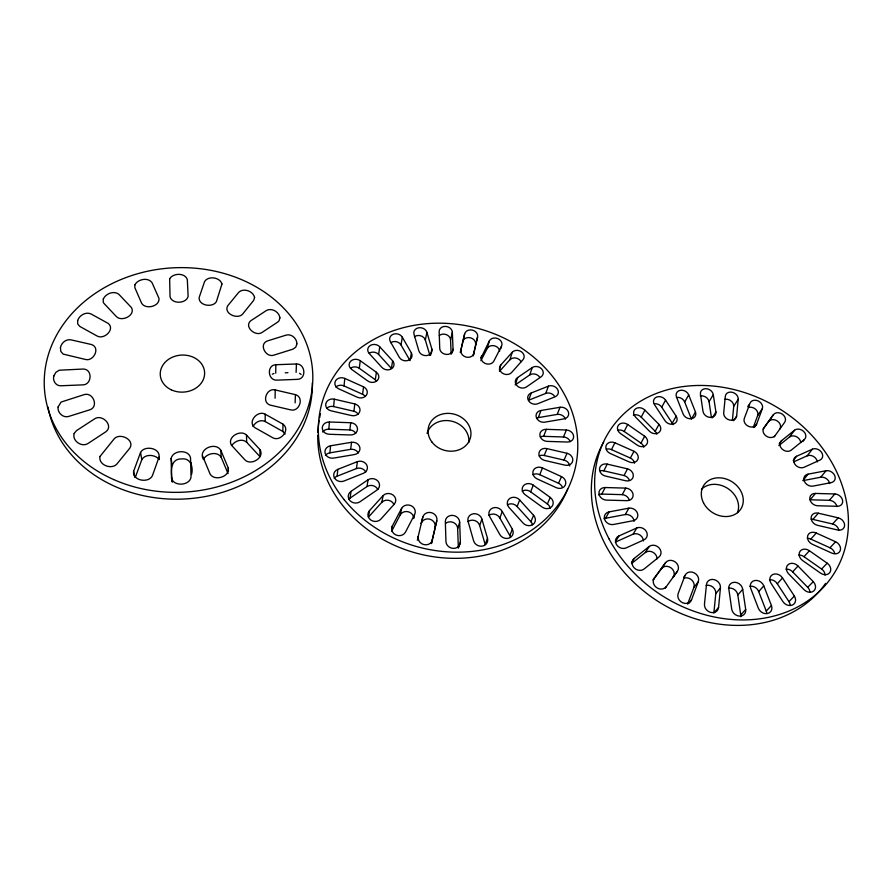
<?xml version="1.0" encoding="UTF-8"?>
<svg xmlns="http://www.w3.org/2000/svg" width="893" height="893" viewBox="0 0 893 893"><rect width="100%" height="100%" fill="white"/><g stroke="black" fill="none" stroke-linecap="round" stroke-linejoin="round"><path stroke-width="1.34" d="M285.124 434.031L282.824 431.453L265.188 421.541L265.199 414.218C257.831 409.898 247.249 421.73 254.661 427.546L272.878 437.804C280.402 441.99 290.727 429.79 283.025 424.208L265.199 414.218M275.089 398.211L275.223 389.951C266.65 387.618 261.225 402.263 270.144 405.087L290.861 409.92C299.512 412.008 304.446 397.206 295.449 394.661L275.223 389.951M275.714 373.174L275.859 364.724L296.454 363.976C305.294 363.607 306.801 378.799 297.648 379.346L276.562 380.161C267.632 380.306 266.627 364.98 275.859 364.724M282.824 431.453L283.025 424.208M296.096 372.403L296.454 363.976M295.103 402.866L295.449 394.661M322.674 432.033A6.999 6.095 5.1 0 1 328.791 429.209L329.45 421.998L350.715 422.724A7.044 6.117 6.9 0 1 357.513 429.243A7.044 6.117 6.9 0 1 350.246 434.958L329.227 434.277A7.077 6.139 5.2 0 1 322.261 427.881A7.077 6.139 5.2 0 1 329.45 421.998M736.636 416.093L738.187 399.294A6.72 5.38 28.2 0 0 732.305 392.284A6.72 5.38 28.2 0 0 725.328 396.246L723.71 412.756A6.776 5.458 28.8 0 0 729.458 419.989A6.776 5.458 28.8 0 0 736.636 416.093L733.644 420.715M326.994 408.056A6.932 5.972 5.6 0 1 333.625 406.561L334.317 399.182L354.822 403.949A6.988 6.017 7.2 0 1 359.801 411.472A6.988 6.017 7.2 0 1 351.295 415.502L331.013 410.802A6.999 6.017 5.7 0 1 325.878 403.39A6.999 6.017 5.7 0 1 334.317 399.182M732.394 420.447L733.722 406.315L738.187 399.294M325.454 455.43A7.066 6.218 5.1 0 1 329.908 452.84L330.577 445.786L351.541 442.281A7.099 6.218 7 0 1 359.846 447.449A7.099 6.218 7 0 1 354.253 454.593L333.547 458.109A7.144 6.262 5.2 0 1 325.074 453.108A7.144 6.262 5.2 0 1 330.577 445.786M718.564 607.486L720.439 587.929A7.401 6.296 36.9 0 0 714.311 579.657A7.401 6.296 36.9 0 0 706.497 584.29L704.465 604.137A7.479 6.396 38.2 0 0 710.828 612.442A7.479 6.396 38.2 0 0 718.564 607.486L713.875 613.045L715.773 593.644L720.439 587.929M365.192 396.425A6.854 5.883 7.7 0 0 362.58 394.293L344.017 385.921L344.81 378.431L363.563 386.859A6.921 5.916 7.8 0 1 366.532 394.963A6.921 5.916 7.8 0 1 357.211 397.173L338.681 388.812A6.921 5.894 6.5 0 1 335.556 380.809A6.921 5.894 6.5 0 1 344.81 378.431M334.272 478.257A7.122 6.329 5.6 0 1 337.096 476.215L337.855 469.338L357.401 461.636A7.155 6.318 7.6 0 1 366.811 465.119A7.155 6.318 7.6 0 1 363.205 473.368L343.928 481.048A7.2 6.374 5.8 0 1 334.362 477.755A7.2 6.374 5.8 0 1 337.855 469.338M355.749 433.295A6.977 6.084 6.8 0 0 349.844 429.913L350.715 422.724M358.126 414.162A6.921 5.972 7.1 0 0 353.918 411.271L354.822 403.949M376.5 380.954A6.798 5.782 8.5 0 0 375.306 379.782L359.31 368.307L360.247 360.716A6.854 5.782 7.5 0 0 350.636 361.23A6.854 5.782 7.5 0 0 351.663 369.412L367.615 380.864A6.865 5.827 8.6 0 0 377.259 380.552A6.865 5.827 8.6 0 0 376.399 372.281L360.247 360.716M358.294 452.907A7.032 6.184 6.9 0 0 350.659 449.346L351.541 442.281M362.58 394.293L363.563 386.859M348.817 499.243A7.166 6.43 6.9 0 1 350.123 498.071L351.027 491.373L368.072 479.753A7.189 6.396 8.7 0 1 378.107 481.316A7.189 6.396 8.7 0 1 376.712 490.246L359.957 501.788A7.244 6.474 7 0 1 349.788 500.46A7.244 6.474 7 0 1 351.027 491.373M337.096 476.215L356.452 468.557L357.401 461.636M392.63 360.839L391.391 368.407L378.632 354.465L379.748 346.797A6.787 5.682 8.7 0 0 370.249 345.479A6.787 5.682 8.7 0 0 369.189 353.449L381.869 367.347A6.809 5.749 9.6 0 0 391.391 368.876A6.809 5.749 9.6 0 0 392.63 360.839L379.748 346.797M375.306 379.782L376.399 372.281M350.123 498.071L367.012 486.529L368.072 479.753M369.512 510.617L368.418 517.17L381.858 502.257L383.075 495.604A7.211 6.463 10.3 0 1 393.188 495.135A7.211 6.463 10.3 0 1 394.137 504.288L380.853 519.146A7.278 6.552 9 0 1 370.64 519.905A7.278 6.552 9 0 1 369.512 510.617L383.075 495.604M133.615 471.337C132.209 480.702 148.562 483.559 152.368 475.757L159.021 457.16C160.584 447.94 144.532 444.993 140.547 452.472L133.615 471.337L134.731 477.186M411.416 353.014L410.01 360.605L401.002 344.921L402.319 337.219A6.731 5.604 10.1 0 0 393.355 334.194A6.731 5.604 10.1 0 0 390.308 341.572L399.227 357.178A6.764 5.682 10.7 0 0 408.179 360.426A6.764 5.682 10.7 0 0 411.416 353.014L402.319 337.219M429.89 355.414L425.347 340.032L426.899 332.319A6.686 5.548 11.5 0 0 418.85 327.764A6.686 5.548 11.5 0 0 413.995 334.216L418.817 350.759A6.731 5.626 11.9 0 0 426.809 355.559A6.731 5.626 11.9 0 0 431.877 349.096L426.899 332.319M391.569 529.806L392.362 525.955L401.649 508.307A7.233 6.497 12.4 0 1 411.293 505.784A7.233 6.497 12.4 0 1 414.531 514.658L413.604 518.543M430.538 355.425L431.877 349.096M391.647 531.201L400.231 514.848L401.649 508.307M172.416 482.164C171.21 473.725 169.09 458.444 181.826 458.913C190.7 457.808 193.513 467.296 191.537 474.496M473.178 355.459L477.576 336.974A6.642 5.492 14.4 0 0 472.33 330.097A6.642 5.492 14.4 0 0 464.65 333.904L460.341 352.233M473.312 355.849L477.576 336.974M171.155 458.455C172.796 449.972 188.825 449.146 190.533 457.908L191.046 477.074C189.729 485.825 173.409 486.819 171.512 477.989L171.155 458.455L172.103 465.532M431.386 543.402L436.789 520.764A7.233 6.508 14.8 0 0 431.431 512.66A7.233 6.508 14.8 0 0 422.802 517.114L421.161 523.577A7.155 6.463 14.8 0 1 429.712 519.146A7.155 6.463 14.8 0 1 435.014 527.194M431.475 543.591L436.789 520.764M460.386 352.512L464.65 333.904M451.144 354.208L450.574 339.943L452.36 332.252A6.664 5.514 12.9 0 0 445.562 326.403A6.664 5.514 12.9 0 0 439.155 331.649L439.736 348.348A6.709 5.592 13.2 0 0 446.411 354.432A6.709 5.592 13.2 0 0 453.041 349.208L452.36 332.252M417.611 538.937L422.802 517.114M452.148 353.003L453.041 349.208M417.366 540.243L418.326 536.459A7.289 6.619 14.9 0 0 423.929 544.607A7.289 6.619 14.9 0 0 432.525 539.83M481.003 358.093L489.364 340.869A6.653 5.503 15.9 0 1 497.981 338.67A6.653 5.503 15.9 0 1 501.475 346.261L500.727 348.772M480.892 360.672L487.243 348.471L489.364 340.869M499.354 369.869L500.861 364.913L512.247 352.244A6.675 5.537 17.4 0 1 521.412 351.764A6.675 5.537 17.4 0 1 522.974 359.723L511.455 372.682A6.72 5.615 17 0 1 502.145 373.006A6.72 5.615 17 0 1 500.861 364.913M499.466 371.388L509.892 359.756L512.247 352.244M460.386 541.928L458.355 548.168L457.662 528.678L459.672 522.282A7.222 6.485 17.2 0 0 452.494 515.361A7.222 6.485 17.2 0 0 445.339 521.512L445.942 541.515A7.289 6.597 18 0 0 453.365 548.402A7.289 6.597 18 0 0 460.386 541.928L459.672 522.282M517.639 377.549L515.216 384.905L529.694 374.948L532.25 367.536A6.709 5.592 18.8 0 1 541.56 368.842A6.709 5.592 18.8 0 1 541.113 376.813L526.278 387.071A6.753 5.659 18.2 0 1 516.88 385.586A6.753 5.659 18.2 0 1 517.639 377.549L532.25 367.536M487.489 538.3L485.189 544.563L479.675 525.53L481.896 519.123A7.2 6.441 19.2 0 0 473.312 513.776A7.2 6.441 19.2 0 0 468.032 521.278L473.625 540.845A7.267 6.541 20.6 0 0 482.421 546.103A7.267 6.541 20.6 0 0 487.489 538.3L481.896 519.123M531.246 392.965A6.798 5.726 19.4 0 0 528.455 400.566A6.798 5.726 19.4 0 0 537.497 403.837L555.033 396.827A6.764 5.659 20.2 0 0 557.5 389.214A6.764 5.659 20.2 0 0 548.447 386.144L531.246 392.965L528.678 400.209L545.735 393.422A6.697 5.626 20.2 0 1 554.687 396.447M135.412 477.108L141.808 459.627C145.347 453.666 154.913 454.515 159.144 459.292M756.65 424.086L762.343 408.626A6.753 5.38 29.3 0 0 758.079 400.879A6.753 5.38 29.3 0 0 750.02 403.201L744.338 418.348A6.798 5.458 29.7 0 0 748.401 426.285A6.798 5.458 29.7 0 0 756.65 424.086L754.317 427.513M753.402 427.1L757.655 415.58L762.343 408.626M688.626 603.512L691.562 599.75L698.237 581.834A7.367 6.307 35.8 0 0 694.062 572.77A7.367 6.307 35.8 0 0 685.054 575.427L683.625 577.369M545.735 393.422L548.447 386.144M687.632 604.126L693.794 587.616L698.237 581.834M510.461 537.173A7.155 6.407 22.6 0 0 509.803 535.543L499.834 517.985L502.257 511.533A7.177 6.374 20.8 0 0 492.757 508.005A7.177 6.374 20.8 0 0 489.61 516.444L499.812 534.539A7.222 6.452 22.5 0 0 509.468 537.921A7.222 6.452 22.5 0 0 512.348 529.236L502.257 511.533M536.715 418.047A6.776 5.76 20.5 0 1 538.323 417.611L541.002 410.49L560.056 407.275A6.82 5.749 21.4 0 1 568.406 412.019A6.82 5.749 21.4 0 1 563.974 418.895L544.529 422.21A6.843 5.793 20.4 0 1 536.269 417.277A6.843 5.793 20.4 0 1 541.002 410.49M685.054 575.427L678.167 593.566A7.434 6.407 36.8 0 0 682.553 602.73A7.434 6.407 36.8 0 0 691.562 599.75M540.298 436.934A6.831 5.849 21.3 0 1 543.614 436.331L546.371 429.332L566.385 430.002A6.898 5.86 22.5 0 1 573.63 436.264A6.898 5.86 22.5 0 1 567.401 442.035L546.94 441.376A6.898 5.883 21.2 0 1 539.874 434.958A6.898 5.883 21.2 0 1 546.371 429.332M532.507 524.816A7.099 6.307 23.7 0 0 530.877 521.724L517.103 506.51L519.681 499.991A7.133 6.296 21.8 0 0 509.791 498.428A7.133 6.296 21.8 0 0 508.91 507.358L523.086 523.052A7.177 6.351 23.6 0 0 533.043 524.414A7.177 6.351 23.6 0 0 533.612 515.328L519.681 499.991M538.323 417.611L557.199 414.408L560.056 407.275M509.803 535.543L512.348 529.236M539.138 455.977A6.898 5.95 22 0 1 544.194 455.486L546.985 448.632L567.022 453.287A6.965 5.972 23.3 0 1 572.748 460.81A6.965 5.972 23.3 0 1 564.979 465.153L544.507 460.386A6.965 5.983 21.9 0 1 539.015 452.773A6.965 5.983 21.9 0 1 546.985 448.632M522.226 491.172A7.01 6.151 22.3 0 1 530.609 491.797L533.3 485.189L550.244 497.446A7.111 6.229 24 0 1 551.952 506.454A7.111 6.229 24 0 1 542.218 507.112L524.939 494.555A7.088 6.195 22.2 0 1 523.555 485.613A7.088 6.195 22.2 0 1 533.3 485.189M532.954 474.741A6.954 6.05 22.3 0 1 539.74 474.685L542.497 467.954L561.496 476.628A7.044 6.106 23.9 0 1 565.314 485.1A7.044 6.106 23.9 0 1 556.328 487.69L536.927 478.804A7.021 6.095 22.2 0 1 533.4 470.31A7.021 6.095 22.2 0 1 542.497 467.954M543.614 436.331L563.45 436.978L566.385 430.002M530.877 521.724L533.612 515.328M569.745 465.967A6.898 5.938 23.4 0 0 564.041 460.096L567.022 453.287M550.2 508.273A7.044 6.184 24.1 0 0 547.376 503.953L550.244 497.446M562.266 486.942A6.977 6.061 24 0 0 558.538 483.28L561.496 476.628M606.38 449.19A6.854 5.804 25.5 0 1 611.471 449.625L614.886 442.772L633.985 451.278A6.943 5.849 26.7 0 1 637.803 459.56A6.943 5.849 26.7 0 1 629.063 461.882L610.198 453.465A6.921 5.838 25.4 0 1 606.235 445.283A6.921 5.838 25.4 0 1 614.886 442.772M600.375 470.834A6.921 5.916 26.2 0 1 603.835 470.834L607.207 464.126L627.556 468.858A6.999 5.938 27.3 0 1 633.249 476.527A6.999 5.938 27.3 0 1 625.513 480.724L605.387 476.047A6.988 5.961 26 0 1 599.549 468.501A6.988 5.961 26 0 1 607.207 464.126M617.621 430.348A6.787 5.693 25.3 0 1 624.196 431.464L627.69 424.499L644.657 436.231A6.887 5.749 26.4 0 1 646.454 444.703A6.887 5.749 26.4 0 1 637.178 445.105L620.434 433.485A6.854 5.726 25.2 0 1 618.481 425.101A6.854 5.726 25.2 0 1 627.69 424.499M501.475 346.261L493.751 361.274A6.709 5.592 15.7 0 1 484.955 363.362A6.709 5.592 15.7 0 1 481.695 355.593M656.801 434.177A6.776 5.626 26.6 0 0 655.183 431.319L641.241 417.131L644.88 410.099L658.978 424.387A6.843 5.659 26.5 0 1 658.721 432.625A6.843 5.659 26.5 0 1 649.345 431.14L635.47 416.986A6.798 5.626 25.3 0 1 635.559 408.815A6.798 5.626 25.3 0 1 644.88 410.099M598.5 494.8A6.999 6.039 27.3 0 1 601.804 494.075L605.186 487.533L625.803 488.114A7.066 6.039 28.2 0 1 633.126 494.755A7.066 6.039 28.2 0 1 626.797 500.66L606.414 500.113A7.077 6.072 27.1 0 1 598.946 493.606A7.077 6.072 27.1 0 1 605.186 487.533M414.531 514.658L405.5 532.083A7.289 6.608 11.7 0 1 395.822 534.918A7.289 6.608 11.7 0 1 392.362 525.955M634.532 463.233A6.876 5.804 26.8 0 0 630.38 458.053L633.985 451.278M643.764 447.214A6.82 5.715 26.5 0 0 640.984 443.107L644.657 436.231M603.835 470.834L623.984 475.511L627.556 468.858M672.942 424.666A6.742 5.559 26.9 0 0 672.262 423.193L661.735 407.197L665.553 400.109A6.753 5.537 25.7 0 0 656.534 397.072A6.753 5.537 25.7 0 0 654.469 404.652L664.905 420.581A6.809 5.592 26.8 0 0 673.936 423.851A6.809 5.592 26.8 0 0 676.191 416.227L665.553 400.109M604.014 518.8A7.077 6.139 28.9 0 1 605.633 518.264L609.093 511.901L628.906 508.15A7.133 6.128 29.5 0 1 637.535 513.386A7.133 6.128 29.5 0 1 632.97 520.742L613.402 524.504A7.155 6.184 28.7 0 1 604.639 519.436A7.155 6.184 28.7 0 1 609.093 511.901M655.183 431.319L658.978 424.387M601.804 494.075L622.22 494.644L625.803 488.114M672.262 423.193L676.191 416.227M695.48 412.053L691.383 419.04L684.697 402.006L688.704 394.907A6.731 5.458 26.4 0 0 680.399 390.297A6.731 5.458 26.4 0 0 676.47 396.95L683.078 413.872A6.787 5.525 27.3 0 0 691.349 418.717A6.787 5.525 27.3 0 0 695.48 412.053L688.704 394.907M605.633 518.264L625.267 514.535L628.906 508.15M618.882 535.979L615.288 542.163L633.092 534.17L636.843 527.942A7.2 6.206 31 0 1 646.331 531.435A7.2 6.206 31 0 1 643.82 539.919L626.127 547.922A7.233 6.284 30.7 0 1 616.505 544.618A7.233 6.284 30.7 0 1 618.882 535.979L636.843 527.942M203.303 459.594C206.272 453.365 217.312 450.831 221.196 457.328L228.072 473.658M711.453 417.656L709.053 401.727L713.273 394.639A6.72 5.414 27.3 0 0 706.028 388.689A6.72 5.414 27.3 0 0 700.447 394.126L702.981 411.226A6.776 5.492 28 0 0 710.147 417.422A6.776 5.492 28 0 0 715.929 412.019L713.273 394.639M712.368 417.824L715.929 412.019M631.675 562.445L634.186 558.449L649.278 546.416A7.267 6.262 32.7 0 1 659.146 547.956A7.267 6.262 32.7 0 1 658.855 557.109L644.043 569.053A7.311 6.351 32.8 0 1 634.075 567.769A7.311 6.351 32.8 0 1 634.186 558.449M253.043 426.452C255.141 422.222 260.689 419.163 265.188 421.541M631.485 563.595L645.371 552.499L649.278 546.416M747.742 406.695L749.26 404.362M652.973 579.97L665.631 562.557A7.323 6.296 34.4 0 1 675.331 561.998A7.323 6.296 34.4 0 1 677.318 571.353L673.11 577.235A7.244 6.251 34.6 0 0 671.156 567.937A7.244 6.251 34.6 0 0 661.546 568.506L653.509 579.479M661.546 568.506L665.631 562.557M763.135 429.165L773.438 414.676A6.787 5.391 30.5 0 1 782.235 414.118A6.787 5.391 30.5 0 1 784.69 422.266L774.198 436.867M665.263 588.096L677.318 571.353M773.438 414.676L763.939 427.747A6.831 5.47 30.7 0 0 766.138 436.03A6.831 5.47 30.7 0 0 775.079 435.639M779.165 443.944L781.632 440.573L794.558 430.214A6.843 5.425 31.7 0 1 803.711 431.475A6.843 5.425 31.7 0 1 804.213 439.646L802.751 441.566M778.841 445.596L789.535 437.001L794.558 430.214M793.185 460.688L796.578 456.278L812.396 449.168A6.921 5.481 32.9 0 1 821.493 452.238A6.921 5.481 32.9 0 1 819.997 460.051L803.901 467.363A6.943 5.548 32.8 0 1 794.781 464.081A6.943 5.548 32.8 0 1 796.578 456.278M793.899 461.804L807.172 455.81L812.396 449.168M808.065 474.161L802.818 480.646L820.678 477.23L826.081 470.734A6.999 5.559 34.1 0 1 834.698 475.534A6.999 5.559 34.1 0 1 831.227 482.611L812.842 486.149A7.01 5.604 33.9 0 1 804.292 481.16A7.01 5.604 33.9 0 1 808.065 474.161L826.081 470.734M231.8 445.44C234.837 440.896 242.249 438.128 246.669 442.258L259.986 456.669L259.952 449.581L246.501 435.07C240.53 429.098 226.755 437.179 231.399 445.138L245.084 460.04C251.212 465.945 265.009 457.473 259.952 449.581M815.454 493.438A7.088 5.682 34.9 0 0 809.851 499.243A7.088 5.682 34.9 0 0 817.43 505.762L837.254 506.298A7.088 5.648 35.3 0 0 842.59 500.326A7.088 5.648 35.3 0 0 834.866 493.974L815.454 493.438L810.107 499.79L829.34 500.303A7.021 5.615 35.5 0 1 836.975 506.599M740.766 616.706A7.412 6.296 39.3 0 0 740.744 614.964L737.819 594.995L742.697 589.302A7.412 6.262 37.7 0 0 734.95 582.281A7.412 6.262 37.7 0 0 728.777 588.632L731.713 609.115A7.49 6.351 39 0 0 739.683 616.114A7.49 6.351 39 0 0 745.7 609.428L742.697 589.302M829.34 500.303L834.866 493.974M811.168 519.168A7.088 5.726 36 0 1 812.898 519.413L818.323 513.196L838.214 517.817A7.177 5.749 36.4 0 1 844.622 525.486A7.177 5.749 36.4 0 1 837.645 529.995L817.307 525.274A7.155 5.771 35.8 0 1 811.123 517.505A7.155 5.771 35.8 0 1 818.323 513.196M766.685 612.821A7.412 6.229 39.7 0 0 766.25 611.069L758.704 591.612L763.783 585.908A7.412 6.206 38.1 0 0 754.864 580.495A7.412 6.206 38.1 0 0 750.656 588.219L758.347 608.222A7.49 6.273 39.4 0 0 767.455 613.536A7.49 6.273 39.4 0 0 771.44 605.521L763.783 585.908M740.744 614.964L745.7 609.428M807.35 538.312A7.155 5.827 36.9 0 1 810.811 539.104L816.269 533.032L835.614 541.772A7.267 5.86 37.5 0 1 840.302 550.434A7.267 5.86 37.5 0 1 831.93 553.147L812.161 544.194A7.233 5.86 36.7 0 1 807.763 535.51A7.233 5.86 36.7 0 1 816.269 533.032M769.442 579.769A7.311 6.084 38.3 0 1 777.301 583.743L782.536 577.983L794.357 596.044A7.457 6.184 39.4 0 1 792.604 604.963A7.457 6.184 39.4 0 1 782.893 601.569L770.916 583.107A7.39 6.128 38.1 0 1 772.958 574.433A7.39 6.128 38.1 0 1 782.536 577.983M812.898 519.413L832.6 523.979L838.214 517.817M798.867 555.078A7.222 5.916 37.6 0 1 803.979 556.696L809.404 550.758L827.208 563.193A7.345 5.972 38.3 0 1 829.91 572.413A7.345 5.972 38.3 0 1 820.6 573.161L802.439 560.424A7.289 5.95 37.4 0 1 800.061 551.271A7.289 5.95 37.4 0 1 809.404 550.758M786.041 569.176A7.278 6.005 38.1 0 1 792.649 571.866L797.996 566.028L813.255 581.644A7.412 6.084 39 0 1 813.78 590.954A7.412 6.084 39 0 1 804.001 589.637L788.474 573.652A7.345 6.05 37.9 0 1 788.273 564.499A7.345 6.05 37.9 0 1 797.996 566.028M766.25 611.069L771.44 605.521M810.811 539.104L829.965 547.766L835.614 541.772M790.171 605.063A7.39 6.139 39.6 0 0 788.965 601.659L794.357 596.044M825.087 575.125A7.267 5.927 38.5 0 0 821.582 569.031L827.208 563.193M809.973 592.215A7.334 6.039 39.2 0 0 807.718 587.348L813.255 581.644M804.213 439.646L791.086 450.273A6.887 5.503 31.8 0 1 781.844 448.822A6.887 5.503 31.8 0 1 781.632 440.573M272.32 374.212L273.95 373.441M329.908 452.84L350.659 449.346M285.224 372.805L287.948 372.705M328.791 429.209L349.844 429.913M333.625 406.561L353.918 411.271M544.194 455.486L564.041 460.096M611.471 449.625L630.38 458.053M539.74 474.685L558.538 483.28M624.196 431.464L640.984 443.107M803.979 556.696L821.582 569.031M530.609 491.797L547.376 503.953M299.59 373.296L301.108 374.457M792.649 571.866L807.718 587.348M777.301 583.743L788.965 601.659M202.566 455.876L210.089 474.027C214.454 481.528 230.014 476.884 228.24 467.943L220.761 450.217C215.805 441.868 199.005 448.308 202.778 458.243M140.547 452.472L141.808 459.627M159.021 457.16L159.378 459.527M171.512 477.989L171.992 481.461M191.035 462.63L191.281 464.985M220.761 450.217L221.196 457.328M228.24 467.943L228.418 471.437M246.501 435.07L246.669 442.258M825.59 583.397A131.639 109.616 32.5 0 1 658.197 601.491A131.639 109.616 32.5 0 1 603.657 442.158M666.256 586.69A7.378 6.396 35 0 1 656.489 587.527A7.378 6.396 35 0 1 654.301 578.028M748.58 407.442A6.686 5.347 29.4 0 1 755.634 409.284A6.686 5.347 29.4 0 1 757.655 415.58M724.669 399.338A6.664 5.347 28.4 0 1 733.722 406.315M700.268 395.945A6.653 5.38 27.4 0 1 709.053 401.727M676.481 397.43A6.664 5.425 26.5 0 1 684.697 402.006M654.357 403.781A6.686 5.503 25.9 0 1 661.735 407.197M633.383 415.145A6.731 5.592 25.4 0 1 641.241 417.131M623.984 475.511A6.932 5.905 27.4 0 1 629.23 479.932M622.22 494.644A6.999 5.994 28.4 0 1 629.107 499.589M625.267 514.535A7.066 6.084 29.7 0 1 634.097 521.356M633.092 534.17A7.133 6.162 31.2 0 1 643.406 540.924M645.371 552.499A7.189 6.218 32.9 0 1 652.95 552.276A7.189 6.218 32.9 0 1 657.014 558.862M684.373 578.084A7.289 6.262 36 0 1 691.997 580.283A7.289 6.262 36 0 1 693.794 587.616M706.162 585.406A7.323 6.251 37.2 0 1 715.773 593.644M728.409 588.174A7.334 6.218 37.9 0 1 737.819 594.995M749.897 586.243A7.334 6.162 38.3 0 1 758.704 591.612M829.965 547.766A7.189 5.816 37.7 0 1 834.642 553.124M832.6 523.979A7.111 5.704 36.6 0 1 838.784 529.951M820.678 477.23A6.932 5.525 34.3 0 1 829.664 483.537M807.172 455.81A6.854 5.447 33 0 1 817.352 461.871M789.535 437.001A6.776 5.391 31.8 0 1 796.444 436.722A6.776 5.391 31.8 0 1 800.72 442.56M768.65 421.585A6.72 5.358 30.6 0 1 777.356 421.016A6.72 5.358 30.6 0 1 779.768 429.109M701.44 489.342A21.778 18.117 32.4 0 1 727.672 488.393A21.778 18.117 32.4 0 1 737.495 512.638M567.658 489.063A129.485 112.551 14.6 0 1 424.03 555.022A129.485 112.551 14.6 0 1 317.774 435.226M317.863 432.502A129.485 112.551 14.6 0 1 319.147 420.335M319.638 417.678A129.485 112.551 14.6 0 1 320.498 413.738M473.982 353.338A6.697 5.581 14.4 0 1 466.09 357.077A6.697 5.581 14.4 0 1 461.011 349.989M487.243 348.471A6.586 5.47 15.9 0 1 494.142 345.747A6.586 5.47 15.9 0 1 499.689 351.016M462.753 341.572A6.586 5.47 14.4 0 1 470.365 337.777A6.586 5.47 14.4 0 1 475.567 344.609M439.289 335.534A6.597 5.481 12.9 0 1 446.366 334.663A6.597 5.481 12.9 0 1 450.574 339.943M414.408 336.717A6.619 5.514 11.4 0 1 425.347 340.032M390.688 342.655A6.664 5.57 10 0 1 401.002 344.921M369.233 353.159A6.72 5.648 8.7 0 1 378.632 354.465M351.083 367.838A6.787 5.749 7.5 0 1 359.31 368.307M335.857 387.049A6.854 5.849 6.4 0 1 344.017 385.921M356.452 468.557A7.077 6.273 7.4 0 1 365.762 471.995M367.012 486.529A7.111 6.351 8.6 0 1 377.851 489.543M381.858 502.257A7.144 6.407 10.2 0 1 393.992 504.567M400.231 514.848A7.155 6.452 12.4 0 1 408.023 511.722A7.155 6.452 12.4 0 1 413.716 517.884M445.562 523.443A7.155 6.441 17.2 0 1 453.276 522.461A7.155 6.441 17.2 0 1 457.662 528.678M467.977 521.612A7.133 6.396 19.3 0 1 479.675 525.53M488.929 515.306A7.099 6.329 20.8 0 1 499.834 517.985M507.324 504.958A7.066 6.251 21.9 0 1 517.103 506.51M563.45 436.978A6.831 5.816 22.5 0 1 570.247 441.622M557.199 414.408A6.764 5.715 21.5 0 1 565.459 419.096M529.694 374.948A6.653 5.559 18.8 0 1 539.897 377.527M509.892 359.756A6.608 5.503 17.4 0 1 521.121 361.676M427.066 433.451A21.432 18.608 14.6 0 1 451.378 421.105A21.432 18.608 14.6 0 1 468.814 442.548M312.316 382.918A133.024 111.536 -3.7 0 1 190.801 498.54A133.024 111.536 -3.7 0 1 47.999 407.096M58.09 406.918C57.219 412.544 62.945 418.147 68.56 416.473L89.691 409.842C99.112 406.895 93.106 391.882 84.232 394.606L61.104 402.051L58.09 406.918M60.434 347.656L60.836 351.429L63.124 354.086L85.315 359.421C93.519 361.855 100.697 347.779 91.599 344.564L70.904 339.831C66.015 338.905 61.249 342.934 60.434 347.656M254.583 297.458L253.724 300.294L242.438 314.325C237.192 319.649 223.551 313.543 227.637 305.908L238.822 292.201C243.711 287.747 253.221 291.085 254.583 297.458M221.966 283.985L216.43 301.566C212.724 308.096 198.335 305.618 199.172 297.458L204.586 281.596C208.236 275.479 220.002 277.198 221.966 283.985M279.9 317.863L278.996 320.911L277.823 322.005L261.783 332.62C255.197 336.717 243.8 326.659 250.732 320.777L266.516 310.44C271.863 307.605 279.263 311.97 279.9 317.863M77.658 320.542L77.724 324.025L79.857 326.47L97.069 335.991C103.923 340.032 115.364 329.484 108.321 323.489L90.907 313.901C85.717 311.557 79.31 315.363 77.658 320.542M53.848 375.998C52.441 380.507 55.79 385.999 60.757 385.776L82.669 384.872C91.968 384.983 92.85 369.088 83.205 369.032L59.172 370.227L55.835 372.381L53.848 375.998M99.971 456.49C98.252 464.873 111.268 469.997 116.771 464.159L129.865 448.085C134.955 439.736 120.086 432.48 114.293 438.709L99.971 456.49M169.648 278.806L170.038 296.71C171.936 304.357 186.38 303.888 188.122 296.32L187.329 279.621C185.13 272.577 173.097 272.89 169.648 278.806M296.889 343.883L295.773 347.187L293.016 349.13L273.582 355.235C265.668 357.713 258.59 344.162 267.353 340.959L286.385 335.042C291.654 333.681 297.012 338.626 296.889 343.883M103.298 298.999L103.231 302.18L104.046 303.486L116.514 316.725C122.028 322.072 135.591 315.352 131.539 307.672L118.869 294.322C113.913 290.381 105.765 293.563 103.298 298.999M74.152 433.496C71.931 440.762 81.531 447.438 87.827 443.609L105.932 431.71C113.902 425.637 102.304 413.939 94.881 418.683L76.474 430.638L74.152 433.496M134.899 284.744L134.865 287.691L141.641 303.285C145.615 309.86 159.892 306.5 158.976 298.385L152.011 282.623C148.015 277.031 137.98 279.118 134.899 284.744M609.171 539.082A132.957 110.341 32.3 0 0 828.793 581.03A132.957 110.341 32.3 0 0 726.623 387.975A132.957 110.341 32.3 0 0 609.171 539.082M703.494 502.792A22.001 18.24 32.2 0 0 739.795 510.439A22.001 18.24 32.2 0 0 723.587 478.313A22.001 18.24 32.2 0 0 703.494 502.792M344.274 499.812A130.78 113.311 14.6 0 0 567.368 489.9A130.78 113.311 14.6 0 0 432.525 323.322A130.78 113.311 14.6 0 0 344.274 499.812M432.011 442.147A21.644 18.731 14.6 0 0 469.026 441.354A21.644 18.731 14.6 0 0 447.46 413.37A21.644 18.731 14.6 0 0 432.011 442.147M113.601 479.53A134.374 112.284 -3.5 0 0 312.796 375.384A134.374 112.284 -3.5 0 0 109.192 285.046A134.374 112.284 -3.5 0 0 113.601 479.53M171.244 389.806A22.213 18.541 -3.2 0 0 204.631 373.296A22.213 18.541 -3.2 0 0 171.411 357.68A22.213 18.541 -3.2 0 0 171.244 389.806"/></g></svg>
